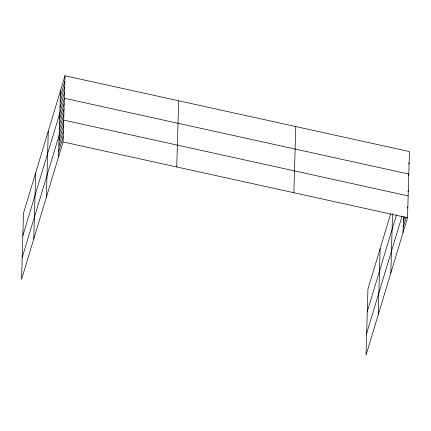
<?xml version="1.0" encoding="UTF-8"?>
<svg xmlns="http://www.w3.org/2000/svg" width="431" height="431" viewBox="0 0 431 431"><rect width="100%" height="100%" fill="white"/><g stroke="black" fill="none" stroke-linecap="round" stroke-linejoin="round"><path stroke-width="0.65" d="M33.763 238.979L35.692 172.804M46.349 197.296L48.277 131.121M58.562 156.836L60.491 90.661M64.984 75.775L23.479 213.259L21.55 279.433L63.061 141.95L64.984 75.775L409.45 151.567L407.521 217.741L366.016 355.225L367.939 289.05L390.61 213.965M176.732 166.959L178.66 100.784M293.85 192.732L295.779 126.552M378.229 314.77L380.158 248.595M390.815 273.087L392.539 213.787M403.028 232.627L403.486 216.858M60.329 96.285L64.822 81.4M60.162 101.91L64.661 87.024M60.001 107.534L64.494 92.649M22.821 235.757L64.332 98.273L408.793 174.065L408.421 175.304M59.677 118.622L64.171 103.731M59.516 124.08L64.014 109.194M59.359 129.542L63.853 114.651M22.186 257.598L63.696 120.114L408.157 195.906M59.042 140.458L63.535 125.572M58.88 145.92L63.379 131.029M58.724 151.378L63.217 136.492M408.75 164.055L409.121 162.816M367.287 311.548L396.407 215.096M407.941 191.687L408.319 190.443M366.652 333.389L401.972 216.394M403.346 221.712L404.844 216.75M407.467 208.065L407.839 206.821M403.19 227.169L406.185 217.246M63.061 141.95L407.521 217.741"/></g></svg>
